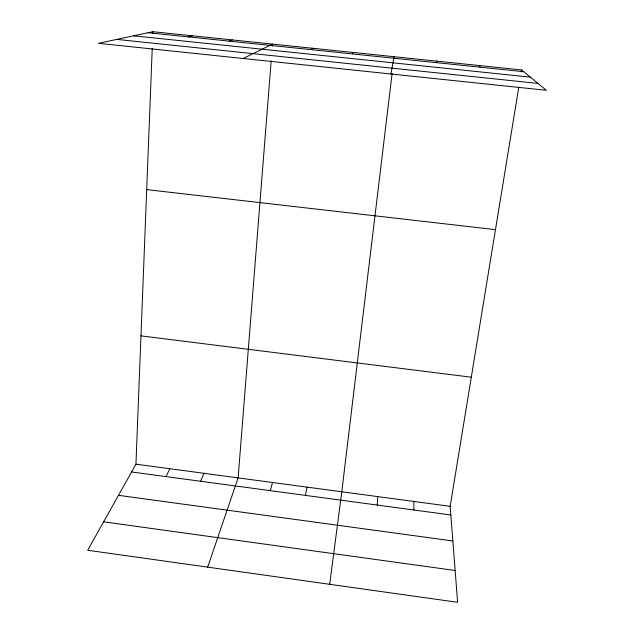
<?xml version="1.0" encoding="UTF-8"?>
<svg xmlns="http://www.w3.org/2000/svg" width="634" height="634" viewBox="0 0 634 634"><rect width="100%" height="100%" fill="white"/><g stroke="black" fill="none" stroke-linecap="round" stroke-linejoin="round"><path stroke-width="0.95" d="M518.763 87.365L450.164 506.328L457.621 602.3L87.674 550.264L135.945 464.175L152.239 48.255M152.81 33.65L152.889 31.7L521.624 69.93L546.326 90.297L98.405 43.31L152.889 31.7M377.222 505.06L377.729 496.612M271.186 60.729L238.122 477.885L207.667 567.145M272.343 46.06L272.501 44.103L243.163 58.494M392.121 73.409L341.781 491.786L329.696 584.31M393.896 58.677L394.134 56.711L390.901 73.996M521.306 71.872L521.624 69.93M305.414 495.384L307.062 487.134M270.306 490.653L272.509 482.498M200.606 481.261L203.902 473.289M166.005 476.602L169.841 468.724M352.306 53.914L353.36 52.487M310.993 49.626L312.816 48.279M229.08 41.131L232.409 39.942M188.472 36.915L192.538 35.813M148.094 32.722L523.787 71.713M133.552 35.821L530.357 77.134M116.775 39.395L537.965 83.411M146.7 189.614L495.463 229.651M140.97 335.877L471.308 377.206M135.945 464.175L450.164 506.328M131.579 471.965L450.829 514.974M118.479 495.328L452.85 540.968M103.619 521.822L455.149 570.505M478.876 65.5L480.215 67.196M436.382 61.094L436.905 62.695M413.851 501.454L413.931 510.005"/></g></svg>
